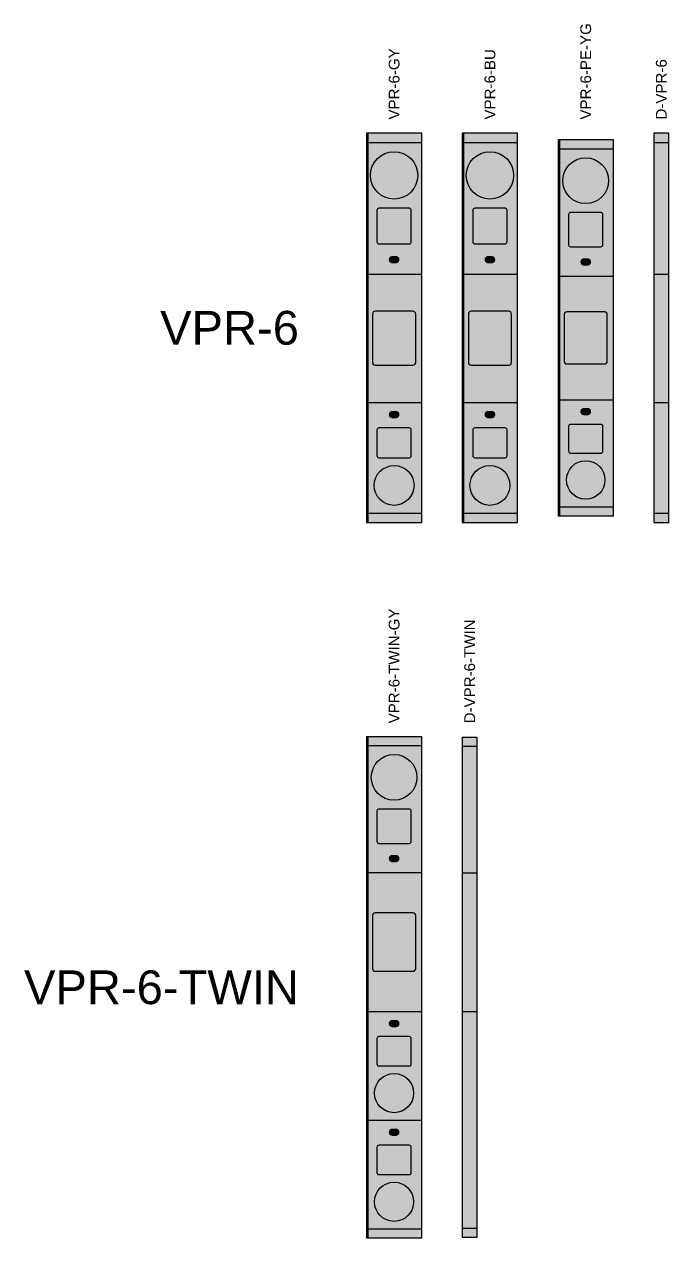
# Model space of a CAD drawing. Header units: millimetres. Extents: x -73 to 58, y -1663 to 37.
# Drawn here: x -50.7 to 44.8, y -1042.2 to -862.4 of the extents above; entities that cross this region are included whole.
import ezdxf
from ezdxf.enums import TextEntityAlignment as Align

# ---------------------------------------------------------------- set-up
doc = ezdxf.new("R2010")
doc.units = ezdxf.units.MM
doc.styles.add('VPR_Arial', font='arial.ttf')

# ---------------------------------------------------------------- blocks, each defined once
blk = doc.blocks.new('VPR-6-GY')
at = {"true_color": 0x82817d}
blk.add_hatch(color=8, dxfattribs=at).paths.add_polyline_path([(0, -28.85), (8.2, -28.85), (8.2, 28.85), (0, 28.85)])
at = {"true_color": 0x72706d}
for points in [[(0, 27.45), (8.2, 27.45), (8.2, 28.85), (0, 28.85)], [(0, -28.85), (8.2, -28.85), (8.2, -27.45), (0, -27.45)]]:
    blk.add_hatch(color=8, dxfattribs=at).paths.add_polyline_path(points)
at = {"true_color": 0x989692}
for points in [[(0, 7.95), (8.2, 7.95), (8.2, 27.45), (0, 27.45)], [(0, -27.45), (8.2, -27.45), (8.2, -11.05), (0, -11.05)]]:
    blk.add_hatch(color=252, dxfattribs=at).paths.add_polyline_path(points)
at = {"true_color": 0x706f6c}
h = blk.add_hatch(color=8, dxfattribs=at)
edge = h.paths.add_edge_path()
edge.add_arc((4.1, 22.575), 3.51, 0, 360)
at = {"true_color": 0x4f4e4b}
h = blk.add_hatch(color=251, dxfattribs=at)
edge = h.paths.add_edge_path()
edge.add_arc((4.1, 22.0836), 2.5974, 0, 360)
at = {"true_color": 0x2d2d2b}
h = blk.add_hatch(color=250, dxfattribs=at)
edge = h.paths.add_edge_path()
edge.add_arc((4.1, 21.6624), 1.4742, 0, 360)
at = {"true_color": 0xe46f30}
for points in [[(1.858, 12.435), (6.342, 12.435, 0.414213562), (6.642, 12.735), (6.642, 17.4, 0.414213562), (6.342, 17.7), (1.858, 17.7, 0.414213562), (1.558, 17.4), (1.558, 12.735, 0.414213562)], [(1.858, -19.25), (6.342, -19.25, 0.414213562), (6.642, -18.95), (6.642, -15.122, 0.414213562), (6.342, -14.822), (1.858, -14.822, 0.414213562), (1.558, -15.122), (1.558, -18.95, 0.414213562)]]:
    blk.add_hatch(color=32, dxfattribs=at).paths.add_polyline_path(points)
at = {"true_color": 0x723718}
for points in [[(1.558, 14.06715), (6.642, 15.43605), (6.642, 16.06785), (1.558, 14.69895)], [(1.558, -17.87732), (6.642, -16.72604), (6.642, -16.19468), (1.558, -17.34596)]]:
    blk.add_hatch(color=36, dxfattribs=at).paths.add_polyline_path(points)
at = {"true_color": 0x3f3f3d}
for points in [[(3.849, 9.545), (4.351, 9.545, 0.414213562), (4.9, 10.094), (4.9, 10.096, 0.414213562), (4.351, 10.645), (3.849, 10.645, 0.414213562), (3.3, 10.096), (3.3, 10.094, 0.414213562)], [(3.849, -13.404), (4.351, -13.404, 0.414213562), (4.9, -12.855), (4.9, -12.853, 0.414213562), (4.351, -12.304), (3.849, -12.304, 0.414213562), (3.3, -12.853), (3.3, -12.855, 0.414213562)]]:
    blk.add_hatch(color=250, dxfattribs=at).paths.add_polyline_path(points)
at = {"true_color": 0x343437}
for points in [[(2.05, 4.75), (6.15, 4.75), (6.15, 6.95), (2.05, 6.95)], [(2.05, -10.05), (6.15, -10.05), (6.15, -7.85), (2.05, -7.85)]]:
    blk.add_hatch(color=250, dxfattribs=at).paths.add_polyline_path(points)
at = {"true_color": 0xa4a29d}
blk.add_hatch(color=253, dxfattribs=at).paths.add_polyline_path([(1.302, -5.54), (6.898, -5.54, 0.414213562), (7.298, -5.14), (7.298, 2.04, 0.414213562), (6.898, 2.44), (1.302, 2.44, 0.414213562), (0.902, 2.04), (0.902, -5.14, 0.414213562)])
at = {"true_color": 0x706f6c}
h = blk.add_hatch(color=8, dxfattribs=at)
edge = h.paths.add_edge_path()
edge.add_arc((4.1, -23.35), 2.952, 0, 360)
at = {"true_color": 0x4f4e4b}
h = blk.add_hatch(color=251, dxfattribs=at)
edge = h.paths.add_edge_path()
edge.add_arc((4.1, -22.93672), 2.18448, 0, 360)
at = {"true_color": 0x2d2d2b}
h = blk.add_hatch(color=250, dxfattribs=at)
edge = h.paths.add_edge_path()
edge.add_arc((4.1, -22.58248), 1.23984, 0, 360)
at = {"color": 253, "true_color": 0xaaa8a3}
blk.add_line((0.25, -28.85), (0.25, 28.85), dxfattribs=at)
at = {"color": 251, "true_color": 0x5b5a57}
for p, q in [((0, 27.45), (8.2, 27.45)), ((0, 7.95), (8.2, 7.95)), ((0, -11.05), (8.2, -11.05)), ((0, -27.45), (8.2, -27.45))]:
    blk.add_line(p, q, dxfattribs=at)
blk.add_lwpolyline([(0, -28.85), (8.2, -28.85), (8.2, 28.85), (0, 28.85)], close=True)
at = {"color": 34, "true_color": 0x8d441d}
for points in [[(1.858, 12.435), (6.342, 12.435, 0.414213562), (6.642, 12.735), (6.642, 17.4, 0.414213562), (6.342, 17.7), (1.858, 17.7, 0.414213562), (1.558, 17.4), (1.558, 12.735, 0.414213562)], [(1.858, -19.25), (6.342, -19.25, 0.414213562), (6.642, -18.95), (6.642, -15.122, 0.414213562), (6.342, -14.822), (1.858, -14.822, 0.414213562), (1.558, -15.122), (1.558, -18.95, 0.414213562)]]:
    blk.add_lwpolyline(points, format="xyb", close=True, dxfattribs=at)
at = {"color": 251, "true_color": 0x5b5a57}
blk.add_lwpolyline([(1.302, -5.54), (6.898, -5.54, 0.414213562), (7.298, -5.14), (7.298, 2.04, 0.414213562), (6.898, 2.44), (1.302, 2.44, 0.414213562), (0.902, 2.04), (0.902, -5.14, 0.414213562)], format="xyb", close=True, dxfattribs=at)
at = {"color": 251, "true_color": 0x535250}
for centre, radius in [((4.1, 22.575), 3.51), ((4.1, -23.35), 2.952)]:
    blk.add_circle(centre, radius, dxfattribs=at)
blk = doc.blocks.new('VPR-6-BU')
at = {"true_color": 0x22609a}
blk.add_hatch(color=144, dxfattribs=at).paths.add_polyline_path([(0, -28.85), (8.2, -28.85), (8.2, 28.85), (0, 28.85)])
at = {"true_color": 0x1e5487}
for points in [[(0, 27.45), (8.2, 27.45), (8.2, 28.85), (0, 28.85)], [(0, -28.85), (8.2, -28.85), (8.2, -27.45), (0, -27.45)]]:
    blk.add_hatch(color=146, dxfattribs=at).paths.add_polyline_path(points)
at = {"true_color": 0x2870b4}
for points in [[(0, 7.95), (8.2, 7.95), (8.2, 27.45), (0, 27.45)], [(0, -27.45), (8.2, -27.45), (8.2, -11.05), (0, -11.05)]]:
    blk.add_hatch(color=155, dxfattribs=at).paths.add_polyline_path(points)
at = {"true_color": 0x1d5285}
h = blk.add_hatch(color=146, dxfattribs=at)
edge = h.paths.add_edge_path()
edge.add_arc((4.1, 22.575), 3.51, 0, 360)
at = {"true_color": 0x143a5d}
h = blk.add_hatch(color=159, dxfattribs=at)
edge = h.paths.add_edge_path()
edge.add_arc((4.1, 22.0836), 2.5974, 0, 360)
at = {"true_color": 0x0c2136}
h = blk.add_hatch(color=158, dxfattribs=at)
edge = h.paths.add_edge_path()
edge.add_arc((4.1, 21.6624), 1.4742, 0, 360)
at = {"true_color": 0xe46f30}
for points in [[(1.858, 12.435), (6.342, 12.435, 0.414213562), (6.642, 12.735), (6.642, 17.4, 0.414213562), (6.342, 17.7), (1.858, 17.7, 0.414213562), (1.558, 17.4), (1.558, 12.735, 0.414213562)], [(1.858, -19.25), (6.342, -19.25, 0.414213562), (6.642, -18.95), (6.642, -15.122, 0.414213562), (6.342, -14.822), (1.858, -14.822, 0.414213562), (1.558, -15.122), (1.558, -18.95, 0.414213562)]]:
    blk.add_hatch(color=32, dxfattribs=at).paths.add_polyline_path(points)
at = {"true_color": 0x723718}
for points in [[(1.558, 14.06715), (6.642, 15.43605), (6.642, 16.06785), (1.558, 14.69895)], [(1.558, -17.87732), (6.642, -16.72604), (6.642, -16.19468), (1.558, -17.34596)]]:
    blk.add_hatch(color=36, dxfattribs=at).paths.add_polyline_path(points)
at = {"true_color": 0x102f4b}
for points in [[(3.849, 9.545), (4.351, 9.545, 0.414213562), (4.9, 10.094), (4.9, 10.096, 0.414213562), (4.351, 10.645), (3.849, 10.645, 0.414213562), (3.3, 10.096), (3.3, 10.094, 0.414213562)], [(3.849, -13.404), (4.351, -13.404, 0.414213562), (4.9, -12.855), (4.9, -12.853, 0.414213562), (4.351, -12.304), (3.849, -12.304, 0.414213562), (3.3, -12.853), (3.3, -12.855, 0.414213562)]]:
    blk.add_hatch(color=158, dxfattribs=at).paths.add_polyline_path(points)
at = {"true_color": 0x343437}
for points in [[(2.05, 4.75), (6.15, 4.75), (6.15, 6.95), (2.05, 6.95)], [(2.05, -10.05), (6.15, -10.05), (6.15, -7.85), (2.05, -7.85)]]:
    blk.add_hatch(color=250, dxfattribs=at).paths.add_polyline_path(points)
at = {"true_color": 0x2b78c2}
blk.add_hatch(color=152, dxfattribs=at).paths.add_polyline_path([(1.302, -5.54), (6.898, -5.54, 0.414213562), (7.298, -5.14), (7.298, 2.04, 0.414213562), (6.898, 2.44), (1.302, 2.44, 0.414213562), (0.902, 2.04), (0.902, -5.14, 0.414213562)])
at = {"true_color": 0x1d5285}
h = blk.add_hatch(color=146, dxfattribs=at)
edge = h.paths.add_edge_path()
edge.add_arc((4.1, -23.35), 2.952, 0, 360)
at = {"true_color": 0x143a5d}
h = blk.add_hatch(color=159, dxfattribs=at)
edge = h.paths.add_edge_path()
edge.add_arc((4.1, -22.93672), 2.18448, 0, 360)
at = {"true_color": 0x0c2136}
h = blk.add_hatch(color=158, dxfattribs=at)
edge = h.paths.add_edge_path()
edge.add_arc((4.1, -22.58248), 1.23984, 0, 360)
at = {"color": 152, "true_color": 0x2c7dc9}
blk.add_line((0.25, -28.85), (0.25, 28.85), dxfattribs=at)
at = {"color": 156, "true_color": 0x18436c}
for p, q in [((0, 27.45), (8.2, 27.45)), ((0, 7.95), (8.2, 7.95)), ((0, -11.05), (8.2, -11.05)), ((0, -27.45), (8.2, -27.45))]:
    blk.add_line(p, q, dxfattribs=at)
blk.add_lwpolyline([(0, -28.85), (8.2, -28.85), (8.2, 28.85), (0, 28.85)], close=True)
at = {"color": 34, "true_color": 0x8d441d}
for points in [[(1.858, 12.435), (6.342, 12.435, 0.414213562), (6.642, 12.735), (6.642, 17.4, 0.414213562), (6.342, 17.7), (1.858, 17.7, 0.414213562), (1.558, 17.4), (1.558, 12.735, 0.414213562)], [(1.858, -19.25), (6.342, -19.25, 0.414213562), (6.642, -18.95), (6.642, -15.122, 0.414213562), (6.342, -14.822), (1.858, -14.822, 0.414213562), (1.558, -15.122), (1.558, -18.95, 0.414213562)]]:
    blk.add_lwpolyline(points, format="xyb", close=True, dxfattribs=at)
at = {"color": 156, "true_color": 0x18436c}
blk.add_lwpolyline([(1.302, -5.54), (6.898, -5.54, 0.414213562), (7.298, -5.14), (7.298, 2.04, 0.414213562), (6.898, 2.44), (1.302, 2.44, 0.414213562), (0.902, 2.04), (0.902, -5.14, 0.414213562)], format="xyb", close=True, dxfattribs=at)
at = {"color": 159, "true_color": 0x163d63}
for centre, radius in [((4.1, 22.575), 3.51), ((4.1, -23.35), 2.952)]:
    blk.add_circle(centre, radius, dxfattribs=at)
blk = doc.blocks.new('VPR-6-PE-YG')
at = {"true_color": 0x438b60}
blk.add_hatch(color=117, dxfattribs=at).paths.add_polyline_path([(0, -27.85), (8.2, -27.85), (8.2, 27.85), (0, 27.85)])
at = {"true_color": 0x3a7954}
for points in [[(0, 26.5), (8.2, 26.5), (8.2, 27.85), (0, 27.85)], [(0, -27.85), (8.2, -27.85), (8.2, -26.5), (0, -26.5)]]:
    blk.add_hatch(color=107, dxfattribs=at).paths.add_polyline_path(points)
at = {"true_color": 0xc4c45c}
for points in [[(0, 26.31), (8.2, 26.17), (8.2, 26.66), (0, 26.8)], [(0, 24.24), (8.2, 25.35), (8.2, 25.7), (0, 24.59)], [(0, 23.42), (8.2, 23.95), (8.2, 24.13), (0, 23.6)], [(0, 21.57), (8.2, 20.99), (8.2, 21.28), (0, 21.86)], [(0, 20.7), (8.2, 19.64), (8.2, 19.84), (0, 20.9)], [(0, 18.67), (8.2, 18.54), (8.2, 19.06), (0, 19.19)], [(0, 17.32), (8.2, 17.74), (8.2, 17.89), (0, 17.48)], [(0, 16.07), (8.2, 16.24), (8.2, 16.52), (0, 16.34)], [(0, 15), (8.2, 15.08), (8.2, 15.33), (0, 15.26)], [(0, 13.34), (8.2, 14.09), (8.2, 14.33), (0, 13.57)], [(0, 12.43), (8.2, 11.29), (8.2, 11.67), (0, 12.81)], [(0, 10.54), (8.2, 11.63), (8.2, 12.03), (0, 10.94)], [(0, 8.26), (8.2, 8.2), (8.2, 8.69), (0, 8.75)], [(0, 6.45), (8.2, 5.37), (8.2, 5.67), (0, 6.76)], [(0, 5.62), (8.2, 6.05), (8.2, 6.22), (0, 5.79)], [(0, 4.07), (8.2, 4.31), (8.2, 4.59), (0, 4.35)], [(0, 2.36), (8.2, 1.96), (8.2, 2.12), (0, 2.53)], [(0, 0.12), (8.2, -0.13), (8.2, 0.39), (0, 0.64)], [(0, -1.95), (8.2, -2.57), (8.2, -2.1), (0, -1.48)], [(0, -3.43), (8.2, -3.41), (8.2, -3.02), (0, -3.04)], [(0, -4.39), (8.2, -5.09), (8.2, -4.67), (0, -3.96)], [(0, -5.58), (8.2, -5.47), (8.2, -5.25), (0, -5.36)], [(0, -7.55), (8.2, -8.52), (8.2, -8.04), (0, -7.08)], [(0, -9.52), (8.2, -10.37), (8.2, -9.83), (0, -8.99)], [(0, -11.31), (8.2, -10.94), (8.2, -10.55), (0, -10.93)], [(0, -12.83), (8.2, -12.68), (8.2, -12.37), (0, -12.52)], [(0, -14.26), (8.2, -14.97), (8.2, -14.62), (0, -13.91)], [(0, -15.29), (8.2, -15.47), (8.2, -15.22), (0, -15.04)], [(0, -16.64), (8.2, -16.69), (8.2, -16.29), (0, -16.25)], [(0, -17.83), (8.2, -18.17), (8.2, -17.91), (0, -17.57)], [(0, -18.77), (8.2, -18.6), (8.2, -18.45), (0, -18.62)], [(0, -20.67), (8.2, -20.9), (8.2, -20.41), (0, -20.18)], [(0, -21.64), (8.2, -22.34), (8.2, -21.92), (0, -21.23)], [(0, -22.86), (8.2, -23.53), (8.2, -23.34), (0, -22.67)], [(0, -24.89), (8.2, -25.83), (8.2, -25.32), (0, -24.38)], [(0, -25.8), (8.2, -26.28), (8.2, -26.04), (0, -25.56)], [(0, -27.39), (8.2, -27.7), (8.2, -27.19), (0, -26.88)]]:
    blk.add_hatch(color=53, dxfattribs=at).paths.add_polyline_path(points)
at = {"true_color": 0x4ea270}
for points in [[(0, 7.67), (8.2, 7.67), (8.2, 26.5), (0, 26.5)], [(0, -26.5), (8.2, -26.5), (8.2, -10.67), (0, -10.67)]]:
    blk.add_hatch(color=115, dxfattribs=at).paths.add_polyline_path(points)
at = {"true_color": 0x397752}
h = blk.add_hatch(color=107, dxfattribs=at)
edge = h.paths.add_edge_path()
edge.add_arc((4.1, 21.79), 3.39, 0, 360)
at = {"true_color": 0x28543a}
h = blk.add_hatch(color=119, dxfattribs=at)
edge = h.paths.add_edge_path()
edge.add_arc((4.1, 21.32), 2.51, 0, 360)
at = {"true_color": 0x173021}
h = blk.add_hatch(color=99, dxfattribs=at)
edge = h.paths.add_edge_path()
edge.add_arc((4.1, 20.91), 1.42, 0, 360)
at = {"true_color": 0xe46f30}
for points in [[(1.86, 12), (6.34, 12, 0.414214), (6.64, 12.3), (6.64, 16.79, 0.414214), (6.34, 17.09), (1.86, 17.09, 0.414214), (1.56, 16.79), (1.56, 12.3, 0.414214)], [(1.86, -18.58), (6.34, -18.58, 0.414214), (6.64, -18.28), (6.64, -14.61, 0.414214), (6.34, -14.31), (1.86, -14.31, 0.414214), (1.56, -14.61), (1.56, -18.28, 0.414214)]]:
    blk.add_hatch(color=32, dxfattribs=at).paths.add_polyline_path(points)
at = {"true_color": 0x723718}
for points in [[(1.56, 13.58), (6.64, 14.9), (6.64, 15.51), (1.56, 14.19)], [(1.56, -17.26), (6.64, -16.15), (6.64, -15.63), (1.56, -16.74)]]:
    blk.add_hatch(color=36, dxfattribs=at).paths.add_polyline_path(points)
at = {"true_color": 0x20442f}
for points in [[(3.85, 9.2), (4.35, 9.2, 0.414214), (4.9, 9.74), (4.9, 9.75, 0.414214), (4.35, 10.3), (3.85, 10.3, 0.414214), (3.3, 9.75), (3.3, 9.74, 0.414214)], [(3.85, -12.96), (4.35, -12.96, 0.414214), (4.9, -12.41), (4.9, -12.41, 0.414214), (4.35, -11.86), (3.85, -11.86, 0.414214), (3.3, -12.41), (3.3, -12.41, 0.414214)]]:
    blk.add_hatch(color=109, dxfattribs=at).paths.add_polyline_path(points)
at = {"true_color": 0x343437}
for points in [[(2.05, 4.47), (6.15, 4.47), (6.15, 6.67), (2.05, 6.67)], [(2.05, -9.67), (6.15, -9.67), (6.15, -7.47), (2.05, -7.47)]]:
    blk.add_hatch(color=250, dxfattribs=at).paths.add_polyline_path(points)
at = {"true_color": 0x4a996a}
blk.add_hatch(color=115, dxfattribs=at).paths.add_polyline_path([(1.3, -5.35), (6.9, -5.35, 0.414214), (7.3, -4.95), (7.3, 1.96, 0.414214), (6.9, 2.36), (1.3, 2.36, 0.414214), (0.9, 1.96), (0.9, -4.95, 0.414214)])
at = {"true_color": 0x397752}
h = blk.add_hatch(color=107, dxfattribs=at)
edge = h.paths.add_edge_path()
edge.add_arc((4.1, -22.54), 2.85, 0, 360)
at = {"true_color": 0x28543a}
h = blk.add_hatch(color=119, dxfattribs=at)
edge = h.paths.add_edge_path()
edge.add_arc((4.1, -22.14), 2.11, 0, 360)
at = {"true_color": 0x173021}
h = blk.add_hatch(color=99, dxfattribs=at)
edge = h.paths.add_edge_path()
edge.add_arc((4.1, -21.8), 1.2, 0, 360)
at = {"color": 103, "true_color": 0x57b57d}
blk.add_line((0.25, -27.85), (0.25, 27.85), dxfattribs=at)
at = {"color": 129, "true_color": 0x2e6143}
for p, q in [((0, 26.5), (8.2, 26.5)), ((0, 7.67), (8.2, 7.67)), ((0, -10.67), (8.2, -10.67)), ((0, -26.5), (8.2, -26.5))]:
    blk.add_line(p, q, dxfattribs=at)
blk.add_lwpolyline([(0, -27.85), (8.2, -27.85), (8.2, 27.85), (0, 27.85)], close=True)
at = {"color": 34, "true_color": 0x8d441d}
for points in [[(1.86, 12), (6.34, 12, 0.414214), (6.64, 12.3), (6.64, 16.79, 0.414214), (6.34, 17.09), (1.86, 17.09, 0.414214), (1.56, 16.79), (1.56, 12.3, 0.414214)], [(1.86, -18.58), (6.34, -18.58, 0.414214), (6.64, -18.28), (6.64, -14.61, 0.414214), (6.34, -14.31), (1.86, -14.31, 0.414214), (1.56, -14.61), (1.56, -18.28, 0.414214)]]:
    blk.add_lwpolyline(points, format="xyb", close=True, dxfattribs=at)
at = {"color": 129, "true_color": 0x2e6143}
blk.add_lwpolyline([(1.3, -5.35), (6.9, -5.35, 0.414214), (7.3, -4.95), (7.3, 1.96, 0.414214), (6.9, 2.36), (1.3, 2.36, 0.414214), (0.9, 1.96), (0.9, -4.95, 0.414214)], format="xyb", close=True, dxfattribs=at)
at = {"color": 119, "true_color": 0x2a593d}
for centre, radius in [((4.1, 21.79), 3.39), ((4.1, -22.54), 2.85)]:
    blk.add_circle(centre, radius, dxfattribs=at)
blk = doc.blocks.new('D-VPR-6')
at = {"true_color": 0xaba7a1}
blk.add_hatch(color=253, dxfattribs=at).paths.add_polyline_path([(0, -28.85), (2.2, -28.85), (2.2, 28.85), (0, 28.85)])
at = {"true_color": 0xb5b1aa}
for points in [[(0, 7.95), (2.2, 7.95), (2.2, 27.45), (0, 27.45)], [(0, -27.45), (2.2, -27.45), (2.2, -11.05), (0, -11.05)]]:
    blk.add_hatch(color=253, dxfattribs=at).paths.add_polyline_path(points)
at = {"color": 8, "true_color": 0x777470}
for p, q in [((0, 27.45), (2.2, 27.45)), ((0, 7.95), (2.2, 7.95)), ((0, -11.05), (2.2, -11.05)), ((0, -27.45), (2.2, -27.45))]:
    blk.add_line(p, q, dxfattribs=at)
blk.add_lwpolyline([(0, -28.85), (2.2, -28.85), (2.2, 28.85), (0, 28.85)], close=True)
blk = doc.blocks.new('VPR-6-TWIN-GY')
at = {"true_color": 0x82817d}
blk.add_hatch(color=8, dxfattribs=at).paths.add_polyline_path([(0, -37.1), (8.2, -37.1), (8.2, 37.1), (0, 37.1)])
at = {"true_color": 0x72706d}
for points in [[(0, 35.8), (8.2, 35.8), (8.2, 37.1), (0, 37.1)], [(0, -37.1), (8.2, -37.1), (8.2, -35.8), (0, -35.8)]]:
    blk.add_hatch(color=8, dxfattribs=at).paths.add_polyline_path(points)
at = {"true_color": 0x989692}
for points in [[(0, 17), (8.2, 17), (8.2, 35.8), (0, 35.8)], [(0, -35.8), (8.2, -35.8), (8.2, -3.6), (0, -3.6)]]:
    blk.add_hatch(color=252, dxfattribs=at).paths.add_polyline_path(points)
at = {"true_color": 0x706f6c}
h = blk.add_hatch(color=8, dxfattribs=at)
edge = h.paths.add_edge_path()
edge.add_arc((4.1, 31.1), 3.384, 0, 360)
at = {"true_color": 0x4f4e4b}
h = blk.add_hatch(color=251, dxfattribs=at)
edge = h.paths.add_edge_path()
edge.add_arc((4.1, 30.62624), 2.50416, 0, 360)
at = {"true_color": 0x2d2d2b}
h = blk.add_hatch(color=250, dxfattribs=at)
edge = h.paths.add_edge_path()
edge.add_arc((4.1, 30.22016), 1.42128, 0, 360)
at = {"true_color": 0xe46f30}
for points in [[(1.858, 21.324), (6.342, 21.324, 0.414213562), (6.642, 21.624), (6.642, 26.1, 0.414213562), (6.342, 26.4), (1.858, 26.4, 0.414213562), (1.558, 26.1), (1.558, 21.624, 0.414213562)], [(1.858, -11.65), (6.342, -11.65, 0.414213562), (6.642, -11.35), (6.642, -7.603, 0.414213562), (6.342, -7.303), (1.858, -7.303, 0.414213562), (1.558, -7.603), (1.558, -11.35, 0.414213562)], [(1.858, -27.75), (6.342, -27.75, 0.414213562), (6.642, -27.45), (6.642, -23.703, 0.414213562), (6.342, -23.403), (1.858, -23.403, 0.414213562), (1.558, -23.703), (1.558, -27.45, 0.414213562)]]:
    blk.add_hatch(color=32, dxfattribs=at).paths.add_polyline_path(points)
at = {"true_color": 0x723718}
for points in [[(1.558, 22.89756), (6.642, 24.21732), (6.642, 24.82644), (1.558, 23.50668)], [(1.558, -10.30243), (6.642, -9.17221), (6.642, -8.65057), (1.558, -9.78079)], [(1.558, -26.40243), (6.642, -25.27221), (6.642, -24.75057), (1.558, -25.88079)]]:
    blk.add_hatch(color=36, dxfattribs=at).paths.add_polyline_path(points)
at = {"true_color": 0x3f3f3d}
for points in [[(3.849, 18.518), (4.351, 18.518, 0.414213562), (4.9, 19.067), (4.9, 19.069, 0.414213562), (4.351, 19.618), (3.849, 19.618, 0.414213562), (3.3, 19.069), (3.3, 19.067, 0.414213562)], [(3.849, -5.921), (4.351, -5.921, 0.414213562), (4.9, -5.372), (4.9, -5.37, 0.414213562), (4.351, -4.821), (3.849, -4.821, 0.414213562), (3.3, -5.37), (3.3, -5.372, 0.414213562)], [(3.849, -22.021), (4.351, -22.021, 0.414213562), (4.9, -21.472), (4.9, -21.47, 0.414213562), (4.351, -20.921), (3.849, -20.921, 0.414213562), (3.3, -21.47), (3.3, -21.472, 0.414213562)]]:
    blk.add_hatch(color=250, dxfattribs=at).paths.add_polyline_path(points)
at = {"true_color": 0x343437}
for points in [[(2.05, 13.8), (6.15, 13.8), (6.15, 16), (2.05, 16)], [(2.05, -2.6), (6.15, -2.6), (6.15, -0.4), (2.05, -0.4)]]:
    blk.add_hatch(color=250, dxfattribs=at).paths.add_polyline_path(points)
at = {"true_color": 0xa4a29d}
blk.add_hatch(color=253, dxfattribs=at).paths.add_polyline_path([(1.302, 2.374), (6.898, 2.374, 0.414213562), (7.298, 2.774), (7.298, 10.626, 0.414213562), (6.898, 11.026), (1.302, 11.026, 0.414213562), (0.902, 10.626), (0.902, 2.774, 0.414213562)])
at = {"true_color": 0x706f6c}
h = blk.add_hatch(color=8, dxfattribs=at)
edge = h.paths.add_edge_path()
edge.add_arc((4.1, -15.675), 2.898, 0, 360)
at = {"true_color": 0x4f4e4b}
h = blk.add_hatch(color=251, dxfattribs=at)
edge = h.paths.add_edge_path()
edge.add_arc((4.1, -15.26928), 2.14452, 0, 360)
at = {"true_color": 0x2d2d2b}
h = blk.add_hatch(color=250, dxfattribs=at)
edge = h.paths.add_edge_path()
edge.add_arc((4.1, -14.92152), 1.21716, 0, 360)
at = {"true_color": 0x706f6c}
h = blk.add_hatch(color=8, dxfattribs=at)
edge = h.paths.add_edge_path()
edge.add_arc((4.1, -31.775), 2.898, 0, 360)
at = {"true_color": 0x4f4e4b}
h = blk.add_hatch(color=251, dxfattribs=at)
edge = h.paths.add_edge_path()
edge.add_arc((4.1, -31.36928), 2.14452, 0, 360)
at = {"true_color": 0x2d2d2b}
h = blk.add_hatch(color=250, dxfattribs=at)
edge = h.paths.add_edge_path()
edge.add_arc((4.1, -31.02152), 1.21716, 0, 360)
at = {"color": 253, "true_color": 0xaaa8a3}
blk.add_line((0.25, -37.1), (0.25, 37.1), dxfattribs=at)
at = {"color": 251, "true_color": 0x5b5a57}
for p, q in [((0, 35.8), (8.2, 35.8)), ((0, 17), (8.2, 17)), ((0, -3.6), (8.2, -3.6)), ((0, -19.7), (8.2, -19.7)), ((0, -35.8), (8.2, -35.8))]:
    blk.add_line(p, q, dxfattribs=at)
blk.add_lwpolyline([(0, -37.1), (8.2, -37.1), (8.2, 37.1), (0, 37.1)], close=True)
at = {"color": 34, "true_color": 0x8d441d}
for points in [[(1.858, 21.324), (6.342, 21.324, 0.414213562), (6.642, 21.624), (6.642, 26.1, 0.414213562), (6.342, 26.4), (1.858, 26.4, 0.414213562), (1.558, 26.1), (1.558, 21.624, 0.414213562)], [(1.858, -11.65), (6.342, -11.65, 0.414213562), (6.642, -11.35), (6.642, -7.603, 0.414213562), (6.342, -7.303), (1.858, -7.303, 0.414213562), (1.558, -7.603), (1.558, -11.35, 0.414213562)], [(1.858, -27.75), (6.342, -27.75, 0.414213562), (6.642, -27.45), (6.642, -23.703, 0.414213562), (6.342, -23.403), (1.858, -23.403, 0.414213562), (1.558, -23.703), (1.558, -27.45, 0.414213562)]]:
    blk.add_lwpolyline(points, format="xyb", close=True, dxfattribs=at)
at = {"color": 251, "true_color": 0x5b5a57}
blk.add_lwpolyline([(1.302, 2.374), (6.898, 2.374, 0.414213562), (7.298, 2.774), (7.298, 10.626, 0.414213562), (6.898, 11.026), (1.302, 11.026, 0.414213562), (0.902, 10.626), (0.902, 2.774, 0.414213562)], format="xyb", close=True, dxfattribs=at)
at = {"color": 251, "true_color": 0x535250}
for centre, radius in [((4.1, 31.1), 3.384), ((4.1, -15.675), 2.898), ((4.1, -31.775), 2.898)]:
    blk.add_circle(centre, radius, dxfattribs=at)
blk = doc.blocks.new('D-VPR-6-TWIN')
at = {"true_color": 0xaba7a1}
blk.add_hatch(color=253, dxfattribs=at).paths.add_polyline_path([(0, -37), (2.2, -37), (2.2, 37), (0, 37)])
at = {"true_color": 0xb5b1aa}
for points in [[(0, 16.95), (2.2, 16.95), (2.2, 35.7), (0, 35.7)], [(0, -35.7), (2.2, -35.7), (2.2, -3.59), (0, -3.59)]]:
    blk.add_hatch(color=253, dxfattribs=at).paths.add_polyline_path(points)
at = {"color": 8, "true_color": 0x777470}
for p, q in [((0, 35.7), (2.2, 35.7)), ((0, 16.95), (2.2, 16.95)), ((0, -3.59), (2.2, -3.59)), ((0, -35.7), (2.2, -35.7))]:
    blk.add_line(p, q, dxfattribs=at)
blk.add_lwpolyline([(0, -37), (2.2, -37), (2.2, 37), (0, 37)], close=True)

msp = doc.modelspace()

# ---------------------------------------------------------------- block references
for name, p in [('VPR-6-GY', (0, -907.4)), ('VPR-6-BU', (14.2, -907.4)), ('D-VPR-6', (42.6, -907.4)), ('VPR-6-PE-YG', (28.4, -907.4)), ('VPR-6-TWIN-GY', (0, -1005.1)), ('D-VPR-6-TWIN', (14.2, -1005.1))]:
    msp.add_blockref(name, p)

# ---------------------------------------------------------------- texts
at = {"style": 'VPR_Arial'}
for s, p in [('VPR-6-PE-YG', (32.5, -876.55)), ('VPR-6-GY', (4.1, -876.55)), ('VPR-6-BU', (18.3, -876.55)), ('D-VPR-6', (43.7, -876.55)), ('VPR-6-TWIN-GY', (4.1, -966)), ('D-VPR-6-TWIN', (15.3, -966))]:
    msp.add_text(s, height=1.6, rotation=90, dxfattribs=at).set_placement(p, align=Align.MIDDLE_LEFT)
for s, p in [('VPR-6', (-10, -907.4)), ('VPR-6-TWIN', (-10, -1005.1))]:
    msp.add_text(s, height=5, dxfattribs=at).set_placement(p, align=Align.MIDDLE_RIGHT)

doc.saveas('drawing.dxf')
